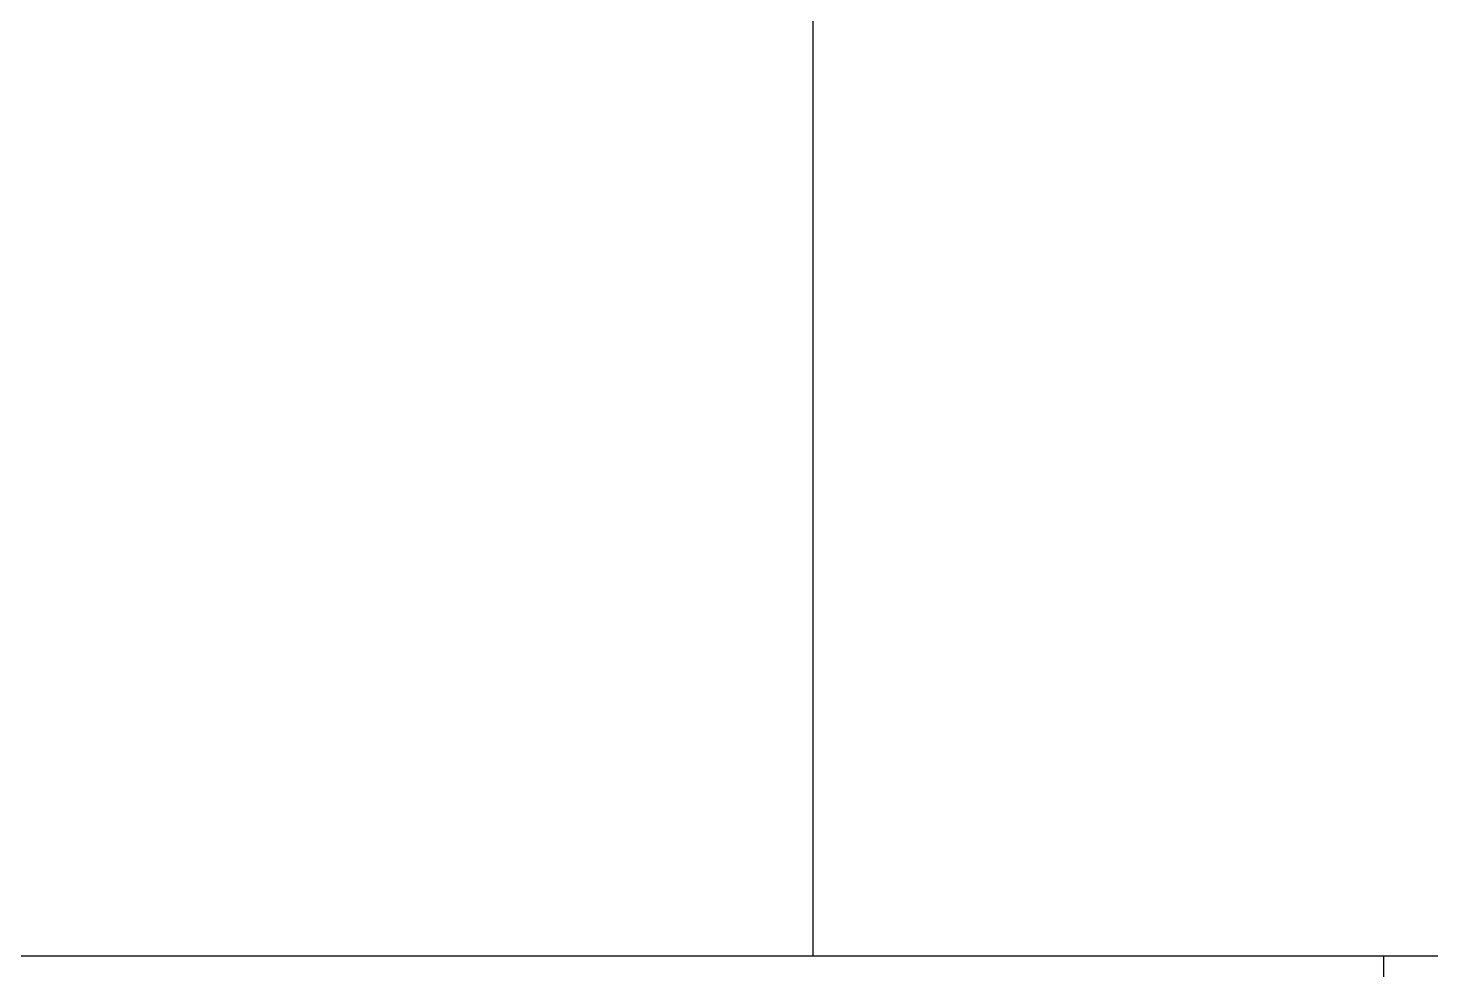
# Model space of a CAD drawing. Header units: millimetres. Extents: x 7018 to 13530, y 4187 to 5692.
# Drawn here: x 11549.9 to 11603.5, y 4986.4 to 5022.3 of the extents above; entities that cross this region are included whole.
import ezdxf

# ---------------------------------------------------------------- set-up
doc = ezdxf.new("R2010")
doc.units = ezdxf.units.MM
doc.layers.add('绘图', color=7, linetype='Continuous')

msp = doc.modelspace()

# ---------------------------------------------------------------- linework, layer by layer
msp.add_line((11579.869, 5242.873), (11579.869, 4986.912))
for points in [[(11252.583, 4986.912), (11649.021, 4986.912)], [(11601.654, 4986.912), (11601.654, 4956.132)]]:
    msp.add_lwpolyline(points)
at = {"layer": '绘图', "lineweight": 13, "ltscale": 0.2}
for centre, radius, start, end in [((11323.851, 4624.639), 437.429, 88.5439, 88.5439), ((11323.871, 4624.747), 434.829, 88.05782, 88.05782), ((11345.593, 4624.747), 434.829, 88.05782, 88.05782), ((11326.674, 4762.447), 296.9, 89.34067, 89.34067), ((11348.395, 4762.503), 296.9, 89.34067, 89.34067)]:
    msp.add_arc(centre, radius, start, end, dxfattribs=at)

doc.saveas('drawing.dxf')
